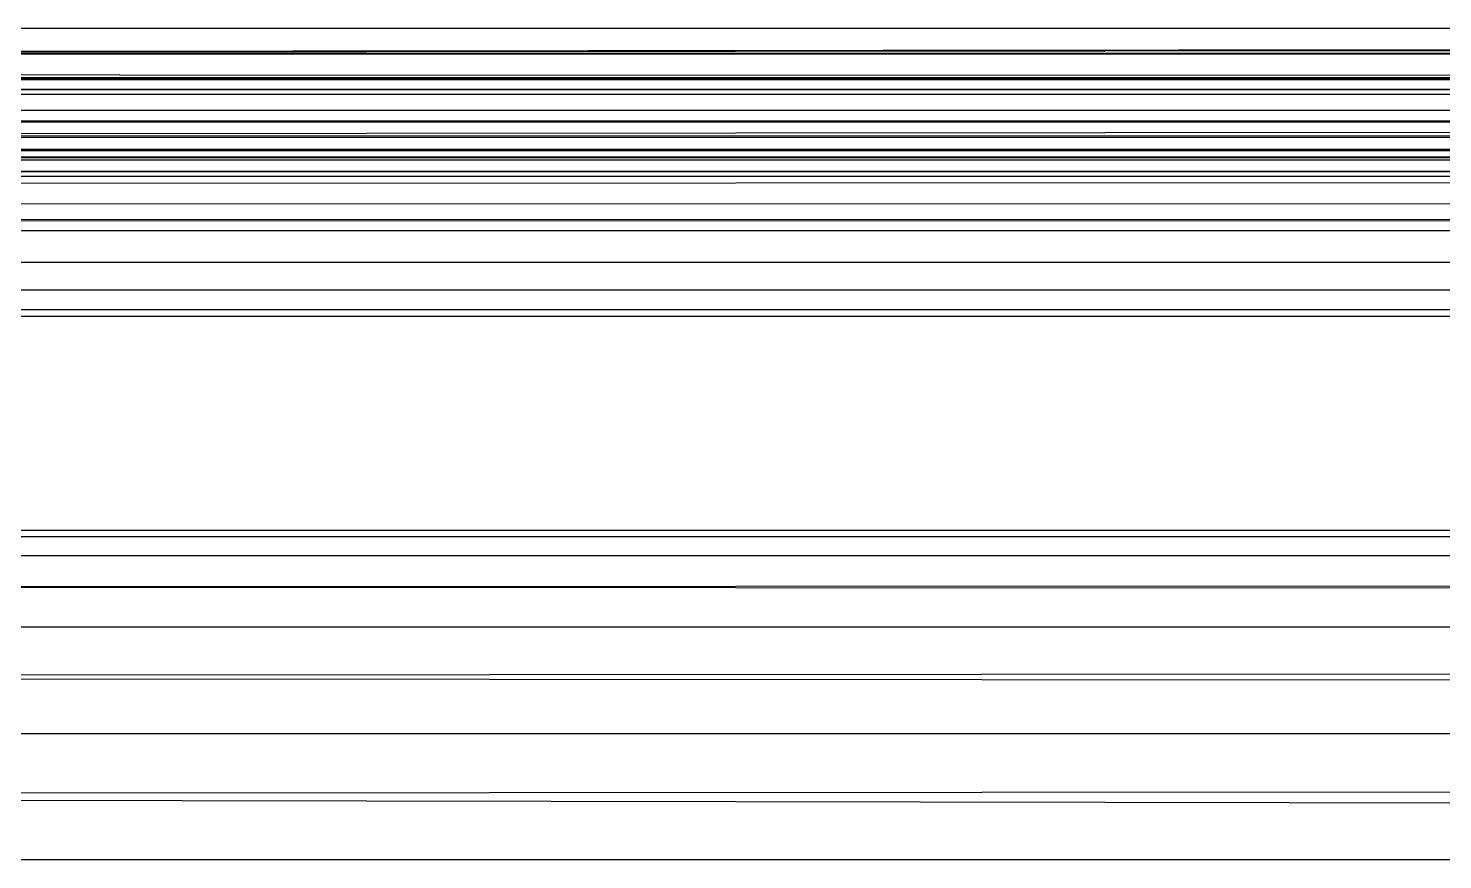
# Model space of a CAD drawing. Header units: inches. Extents: x 12 to 4610, y 7 to 3258.
# Drawn here: x 770.95 to 788.14, y 1690.47 to 1700.57 of the extents above; entities that cross this region are included whole.
import ezdxf

# ---------------------------------------------------------------- set-up
doc = ezdxf.new("R2010")
doc.units = ezdxf.units.IN
doc.header["$MEASUREMENT"] = 0

msp = doc.modelspace()

# ---------------------------------------------------------------- linework, layer by layer
for p, q in [((1060.692, 1700.567), (743.414, 1700.261)), ((743.414, 1700.261), (1124.221, 1700.567)), ((743.72, 1700.567), (1060.692, 1700.567)), ((1076.574, 1700.491), (743.414, 1700.261)), ((1632.414, 1700.002), (743.414, 1700.261)), ((933.676, 1700.261), (743.414, 1700.261)), ((830.707, 1699.984), (743.108, 1699.955)), ((743.108, 1699.955), (1138.372, 1699.828)), ((983.069, 1699.955), (743.108, 1699.955)), ((772.059, 1700.002), (768.931, 1699.996)), ((772.059, 1700.002), (830.707, 1699.984)), ((743.049, 1699.828), (1098.781, 1699.767)), ((743.049, 1699.828), (1138.372, 1699.828)), ((743.049, 1699.767), (1098.781, 1699.767)), ((1039.563, 1699.567), (743.049, 1699.567)), ((743.049, 1699.436), (974.67, 1699.499)), ((743.049, 1699.436), (887.255, 1699.407)), ((743.049, 1699.436), (943.267, 1699.436)), ((887.255, 1699.407), (743.049, 1699.255)), ((1186.199, 1699.258), (743.049, 1699.255)), ((743.049, 1699.255), (1072.786, 1699.144)), ((1072.786, 1699.144), (743.049, 1699.089)), ((743.049, 1699.089), (1186.199, 1699.106)), ((998.595, 1699.002), (743.049, 1699.089)), ((743.049, 1699.089), (1186.199, 1699.045)), ((998.595, 1699.002), (743.049, 1699.002)), ((743.049, 1699.002), (918.869, 1698.967)), ((1028.768, 1698.767), (742.698, 1698.829)), ((1226.001, 1698.828), (742.698, 1698.829)), ((918.869, 1698.967), (743.049, 1698.967)), ((742.693, 1698.678), (790.484, 1698.693)), ((1028.768, 1698.767), (742.696, 1698.767)), ((742.676, 1698.237), (1186.199, 1698.342)), ((742.685, 1698.436), (1186.199, 1698.447)), ((742.676, 1698.237), (1186.199, 1698.163)), ((1186.199, 1698.106), (742.649, 1698.106)), ((742.649, 1697.728), (1633.249, 1697.728)), ((1633.249, 1697.387), (742.649, 1697.387)), ((742.649, 1697.151), (1633.249, 1697.151)), ((1633.249, 1697.067), (742.649, 1697.067)), ((759.943, 1694.393), (1267.302, 1694.467)), ((1637.799, 1694.163), (759.943, 1694.393)), ((760.771, 1694.469), (1267.302, 1694.467)), ((759.943, 1693.78), (1637.799, 1694.163)), ((759.943, 1694.163), (1637.799, 1694.163)), ((1637.799, 1693.296), (759.943, 1693.78)), ((735.658, 1692.689), (1637.799, 1693.296)), ((736.331, 1693.296), (1637.799, 1693.296)), ((1637.799, 1691.998), (735.658, 1692.689)), ((734.52, 1691.248), (1637.799, 1691.998)), ((1637.799, 1691.998), (735.128, 1691.998)), ((1185.91, 1690.467), (734.52, 1691.248)), ((1185.91, 1690.467), (734.02, 1690.467))]:
    msp.add_line(p, q)

doc.saveas('drawing.dxf')
